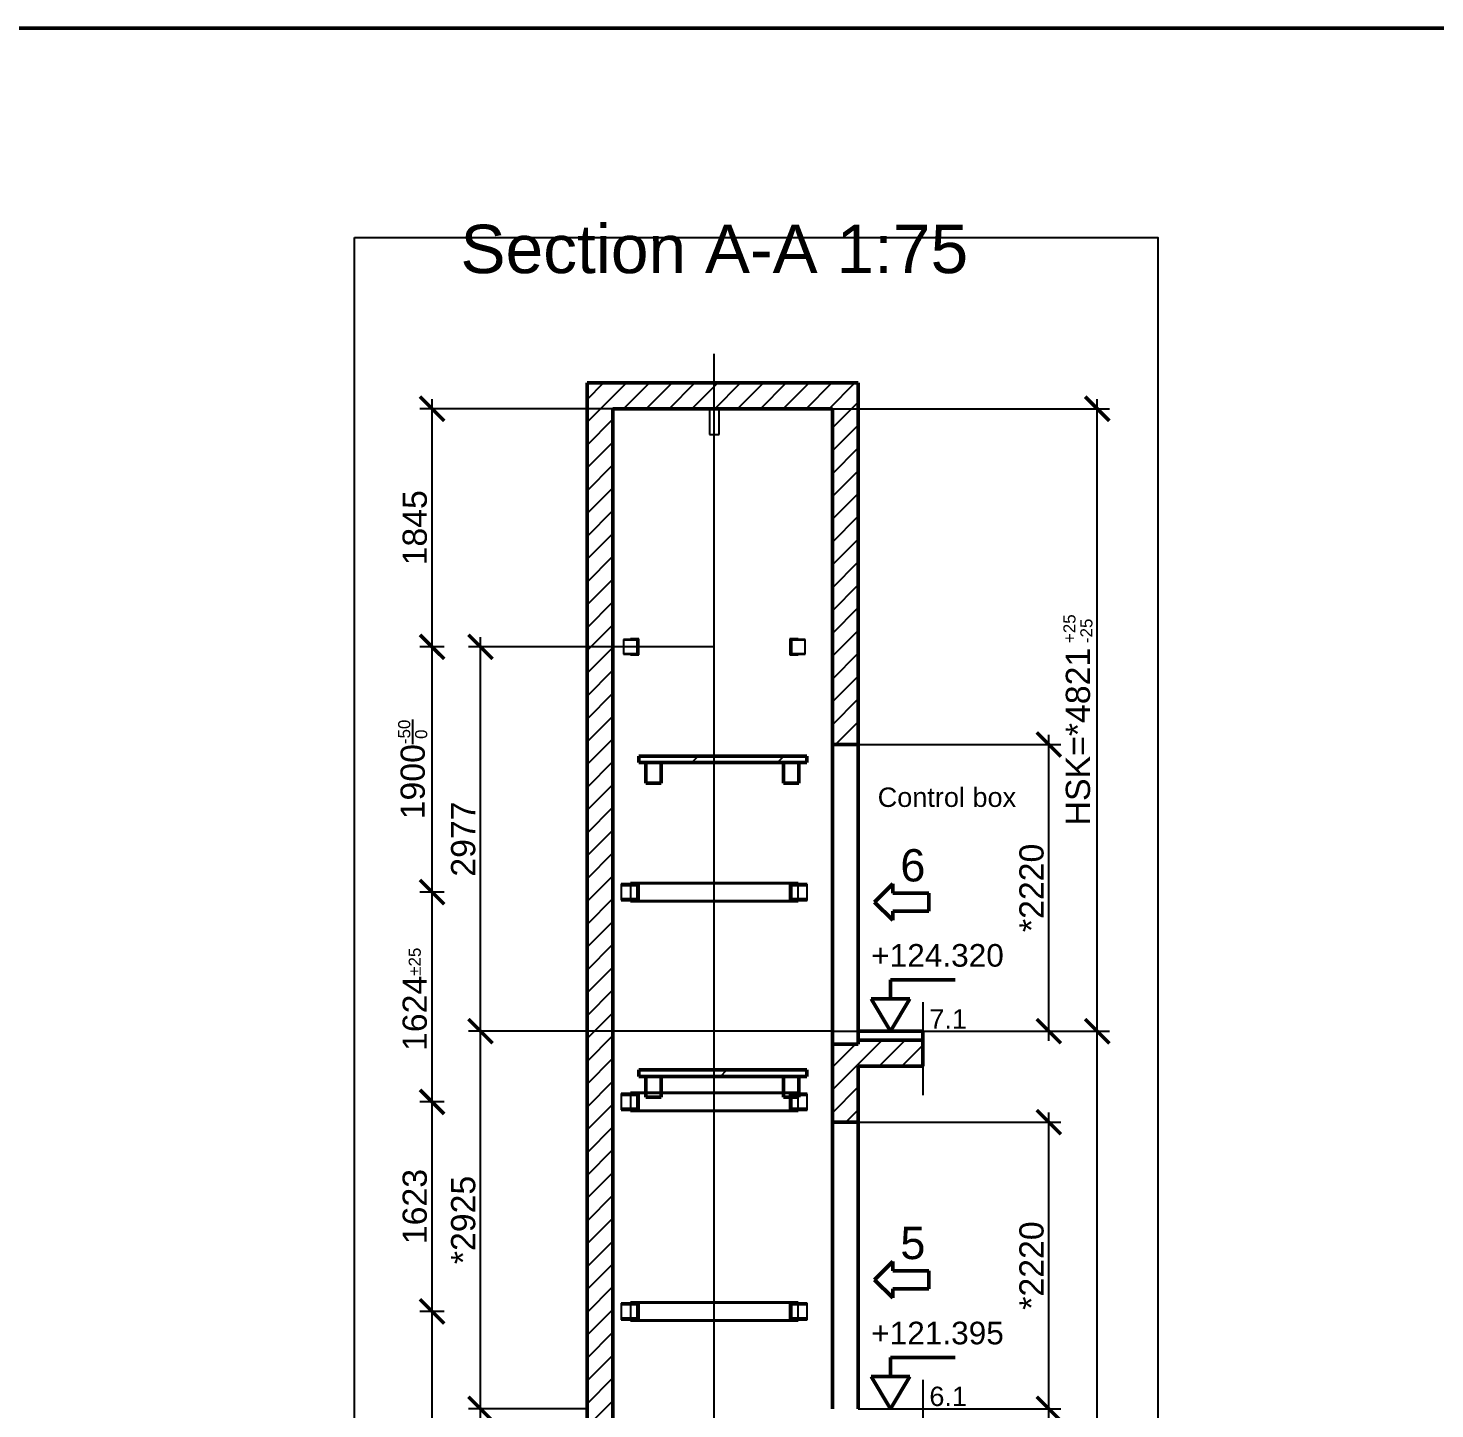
# Model space of a CAD drawing. Header units: millimetres. Extents: x -9546 to 173314, y -46180 to 27253.
# Drawn here: x 1345 to 12236, y -18972 to -8278 of the extents above; entities that cross this region are included whole.
import ezdxf

# ---------------------------------------------------------------- set-up
doc = ezdxf.new("R2010")
doc.units = ezdxf.units.MM
doc.linetypes.add('AM_ISO02W050', pattern=[7.5, 6, -1.5])
doc.linetypes.add('AM_ISO08W050', pattern=[18, 12, -1.5, 3, -1.5])
for name, color, linetype, lineweight in [('AM_0', 7, 'Continuous', 50), ('AM_5', 3, 'Continuous', 25), ('AM_8', 1, 'Continuous', 25), ('LDBeams-AM_3', 6, 'AM_ISO02W050', 25), ('LDCar-AM_0', 7, 'Continuous', 50), ('LDCar-AM_4', 3, 'Continuous', 25), ('LDRailBrackets-AM_3', 6, 'AM_ISO02W050', 25), ('LDScaffoldings-AM_0', 7, 'Continuous', 50), ('LDShaft-AM_0', 7, 'Continuous', 50), ('LDShaft-AM_5', 3, 'Continuous', 25), ('LDShaft-AM_7', 4, 'AM_ISO08W050', 25)]:
    doc.layers.add(name, color=color, linetype=linetype, lineweight=lineweight)
doc.layers.add('AM_VIEWS', color=1, linetype='Continuous', lineweight=25, plot=False)
doc.styles.add('LD', font='ARIALUNI.ttf')
doc.dimstyles.new('LIFT', dxfattribs={"dimtxt": 2.5, "dimasz": 2.5, "dimexe": 1.25, "dimexo": 0, "dimgap": 0.5, "dimtad": 1, "dimdec": 0, "dimzin": 1, "dimdsep": 46, "dimtxsty": 'LD', "dimblk": 'ARCHTICK', "dimcen": 0, "dimdle": 1, "dimclrd": 3, "dimclre": 3, "dimclrt": 4, "dimadec": 0, "dimazin": 0, "dimtp": 0.1, "dimtm": 0.1, "dimtfac": 0.71, "dimtdec": 0, "dimtix": 1, "dimtmove": 0, "dimatfit": 3, "dimfxl": 1, "dimtolj": 1, "dimarcsym": 0})

# ---------------------------------------------------------------- blocks, each defined once
blk = doc.blocks.new('LD_20260611094835_0000006F')
at = {"layer": 'AM_8'}
for p, q in [((-1900, 24086), (-1595, 24391)), ((-1900, 24263), (-1772, 24391)), ((-1618, 24191), (-1418, 24391)), ((-1442, 24191), (-1242, 24391)), ((-1265, 24191), (-1065, 24391)), ((-1088, 24191), (-888, 24391)), ((-911, 24191), (-711, 24391)), ((-735, 24191), (-535, 24391)), ((-558, 24191), (-358, 24391)), ((-381, 24191), (-181, 24391)), ((-204, 24191), (-4, 24391)), ((-27, 24191), (173, 24391)), ((0, 24042), (200, 24242)), ((-1900, 23909), (-1700, 24109)), ((0, 23865), (200, 24065)), ((-1900, 23733), (-1700, 23933)), ((0, 23688), (200, 23888)), ((-1900, 23556), (-1700, 23756)), ((0, 23511), (200, 23711)), ((-1900, 23379), (-1700, 23579)), ((0, 23335), (200, 23535)), ((-1900, 23202), (-1700, 23402)), ((0, 23158), (200, 23358)), ((-1900, 23026), (-1700, 23226)), ((0, 22981), (200, 23181)), ((-1900, 22849), (-1700, 23049)), ((0, 22804), (200, 23004)), ((-1900, 22672), (-1700, 22872)), ((0, 22627), (200, 22827)), ((-1900, 22495), (-1700, 22695)), ((0, 22451), (200, 22651)), ((-1900, 22318), (-1700, 22518)), ((0, 22274), (200, 22474)), ((-1900, 22142), (-1700, 22342)), ((0, 22097), (200, 22297)), ((-1900, 21965), (-1700, 22165)), ((0, 21920), (200, 22120)), ((-1900, 21788), (-1700, 21988)), ((0, 21744), (200, 21944)), ((-1900, 21611), (-1700, 21811)), ((23, 21590), (200, 21767)), ((-1900, 21435), (-1700, 21635)), ((-1900, 21258), (-1700, 21458)), ((-1900, 21081), (-1700, 21281)), ((-1900, 20904), (-1700, 21104)), ((-1900, 20727), (-1700, 20927)), ((-1900, 20551), (-1700, 20751)), ((-1900, 20374), (-1700, 20574)), ((-1900, 20197), (-1700, 20397)), ((-1900, 20020), (-1700, 20220)), ((-1900, 19844), (-1700, 20044)), ((-1900, 19667), (-1700, 19867)), ((-1900, 19490), (-1700, 19690)), ((-1900, 19313), (-1700, 19513)), ((-1900, 19136), (-1700, 19336)), ((0, 18915), (385, 19300)), ((200, 19292), (208, 19300)), ((362, 19100), (562, 19300)), ((0, 19092), (178, 19270)), ((0, 19269), (1, 19270)), ((538, 19100), (700, 19262)), ((-1900, 18960), (-1700, 19160)), ((-1900, 18783), (-1700, 18983)), ((0, 18738), (200, 18938)), ((-1900, 18606), (-1700, 18806)), ((103, 18665), (200, 18762)), ((-1900, 18429), (-1700, 18629)), ((-1900, 18253), (-1700, 18453)), ((-1900, 18076), (-1700, 18276)), ((-1900, 17899), (-1700, 18099)), ((-1900, 17722), (-1700, 17922)), ((-1900, 17545), (-1700, 17745)), ((-1900, 17369), (-1700, 17569)), ((-1900, 17192), (-1700, 17392)), ((-1900, 17015), (-1700, 17215)), ((-1900, 16838), (-1700, 17038)), ((-1900, 16662), (-1700, 16862)), ((-1900, 16485), (-1700, 16685)), ((-1900, 16308), (-1700, 16508))]:
    blk.add_line(p, q, dxfattribs=at)
blk = doc.blocks.new('LD_20260611094835_00000070')
at = {"layer": 'LDShaft-AM_0'}
for p, q in [((-1700, 24391), (-1900, 24391)), ((-1900, 24391), (-1900, 0)), ((0, 24391), (-1700, 24391)), ((80, 24391), (0, 24391)), ((200, 24391), (80, 24391)), ((200, 21590), (200, 24391)), ((-1700, 0), (-1700, 24191)), ((-1700, 24191), (0, 24191)), ((0, 24191), (0, 21590)), ((0, 21590), (0, 19270)), ((0, 21590), (80, 21590)), ((80, 21590), (200, 21590)), ((200, 19270), (200, 21590)), ((700, 19300), (200, 19300)), ((200, 19300), (200, 19270)), ((700, 19100), (700, 19300)), ((80, 19270), (0, 19270)), ((0, 19270), (0, 18665)), ((200, 19270), (80, 19270)), ((200, 18665), (200, 19100)), ((200, 19100), (700, 19100)), ((0, 18665), (0, 16445)), ((0, 18665), (80, 18665)), ((80, 18665), (200, 18665)), ((200, 16445), (200, 18665))]:
    blk.add_line(p, q, dxfattribs=at)
blk = doc.blocks.new('LD_ENTRY_FLOOR_R')
for p, q in [((0, 0), (-150, 250)), ((150, 250), (0, 0))]:
    blk.add_line(p, q)
at = {"layer": 'AM_0'}
for p, q in [((0, 398), (500, 398)), ((0, 250), (0, 398)), ((-150, 250), (150, 250))]:
    blk.add_line(p, q, dxfattribs=at)
blk = doc.blocks.new('LD_20260611094835_00000088')
at = {"layer": 'LDCar-AM_0'}
blk.add_blockref('LD_ENTRY_FLOOR_R', (0, 0), dxfattribs=at)
at = {"layer": 'LDCar-AM_0', "style": 'LD'}
blk.add_text('+121.395', height=175, dxfattribs=at).set_placement((-150, 500))
blk = doc.blocks.new('LD_ENTRY_R')
for p, q in [((0, 0), (141, 141)), ((141, 70), (141, 141)), ((0, 0), (141, -141)), ((141, 70), (422, 70)), ((422, -70), (422, 70)), ((141, -70), (422, -70)), ((141, -70), (141, -141))]:
    blk.add_line(p, q)
blk = doc.blocks.new('LD_20260611094835_00000089')
at = {"layer": 'LDCar-AM_0'}
blk.add_blockref('LD_ENTRY_R', (0, 0), dxfattribs=at)
at = {"layer": 'LDCar-AM_0', "style": 'LD'}
blk.add_text('5', height=250, dxfattribs=at).set_placement((200, 160))
blk = doc.blocks.new('LD_20260611094835_00000092')
at = {"layer": 'LDCar-AM_0'}
blk.add_blockref('LD_ENTRY_FLOOR_R', (0, 0), dxfattribs=at)
at = {"layer": 'LDCar-AM_0', "style": 'LD'}
blk.add_text('+124.320', height=175, dxfattribs=at).set_placement((-150, 500))
blk = doc.blocks.new('LD_20260611094835_00000093')
at = {"layer": 'LDCar-AM_0'}
blk.add_blockref('LD_ENTRY_R', (0, 0), dxfattribs=at)
at = {"layer": 'LDCar-AM_0', "style": 'LD'}
blk.add_text('6', height=250, dxfattribs=at).set_placement((200, 160))
blk = doc.blocks.new('LD_20260611094835_00000094')
at = {"layer": 'LDShaft-AM_0'}
for p, q in [((700, 0), (200, 0)), ((200, 0), (200, -70)), ((700, -70), (700, 0)), ((200, -70), (700, -70))]:
    blk.add_line(p, q, dxfattribs=at)
blk = doc.blocks.new('LD_20260611094835_00000098')
at = {"layer": 'LDScaffoldings-AM_0'}
for p, q in [((60, 80), (-60, 80)), ((-60, 80), (-60, -80)), ((60, -80), (60, 80)), ((-60, -80), (60, -80))]:
    blk.add_line(p, q, dxfattribs=at)
blk = doc.blocks.new('LD_20260611094835_00000099')
at = {"layer": 'LDScaffoldings-AM_0'}
for p, q in [((60, 80), (-60, 80)), ((-60, 80), (-60, -80)), ((60, -80), (60, 80)), ((-60, -80), (60, -80))]:
    blk.add_line(p, q, dxfattribs=at)
blk = doc.blocks.new('LD_20260611094835_0000009E')
at = {"layer": 'LDScaffoldings-AM_0'}
for p, q in [((650, 25), (-650, 25)), ((-650, 25), (-650, -25)), ((650, -25), (650, 25)), ((-650, -25), (650, -25))]:
    blk.add_line(p, q, dxfattribs=at)
blk = doc.blocks.new('LD_20260611094835_000000A2')
at = {"layer": 'LDScaffoldings-AM_0'}
for p, q in [((60, 80), (-60, 80)), ((-60, 80), (-60, -80)), ((60, -80), (60, 80)), ((-60, -80), (60, -80))]:
    blk.add_line(p, q, dxfattribs=at)
blk = doc.blocks.new('LD_20260611094835_000000A3')
at = {"layer": 'LDScaffoldings-AM_0'}
for p, q in [((60, 80), (-60, 80)), ((-60, 80), (-60, -80)), ((60, -80), (60, 80)), ((-60, -80), (60, -80))]:
    blk.add_line(p, q, dxfattribs=at)
blk = doc.blocks.new('LD_20260611094835_000000A5')
at = {"layer": 'LDScaffoldings-AM_0'}
for p, q in [((650, 25), (-650, 25)), ((-650, 25), (-650, -25)), ((650, -25), (650, 25)), ((-650, -25), (650, -25))]:
    blk.add_line(p, q, dxfattribs=at)
blk = doc.blocks.new('LD_20260611094835_000000AA')
at = {"layer": 'LDShaft-AM_7'}
blk.add_line((0, -20061), (0, 4980), dxfattribs=at)
blk = doc.blocks.new('LD_20260611094835_000000B1')
at = {"layer": 'LDRailBrackets-AM_3'}
for p, q in [((-595, 64.5), (-720, 64.5)), ((-720, 64.5), (-720, 56.5)), ((-709, 56.5), (-720, 56.5)), ((-720, 56.5), (-720, 52.5)), ((-720, 52.5), (-720, -52.5)), ((-720, 52.5), (-709, 52.5)), ((-709, 52.5), (-709, 56.5)), ((-641, 56.5), (-709, 56.5)), ((-709, 56.5), (-709, 52.5)), ((-709, 52.5), (-641, 52.5)), ((-650, 72.5), (-650, 64.5)), ((650, 72.5), (-650, 72.5)), ((-650, 64.5), (-650, -64.5)), ((650, 64.5), (-650, 64.5)), ((-650, 56.5), (-589, 56.5)), ((-641, 52.5), (-641, 56.5)), ((-595, 56.5), (-641, 56.5)), ((-641, 56.5), (-641, 52.5)), ((-641, 52.5), (-595, 52.5)), ((-599, 56.5), (-599, -56.5)), ((-595, 56.5), (-599, 56.5)), ((-595, 56.5), (-595, 64.5)), ((-595, 52.5), (-595, 56.5)), ((-595, -56.5), (-595, 56.5)), ((-589, 56.5), (-589, -56.5)), ((-585, -60.5), (-585, 60.5)), ((-585, 60.5), (-585, -60.5)), ((585, 60.5), (585, -60.5)), ((585, -60.5), (585, 60.5)), ((589, -56.5), (589, 56.5)), ((589, 56.5), (650, 56.5)), ((720, 64.5), (595, 64.5)), ((595, 64.5), (595, 56.5)), ((595, 56.5), (595, 52.5)), ((641, 56.5), (595, 56.5)), ((595, 56.5), (595, -56.5)), ((599, 56.5), (595, 56.5)), ((595, 52.5), (641, 52.5)), ((599, -56.5), (599, 56.5)), ((641, 56.5), (641, 52.5)), ((709, 56.5), (641, 56.5)), ((641, 52.5), (641, 56.5)), ((641, 52.5), (709, 52.5)), ((650, 64.5), (650, 72.5)), ((650, -64.5), (650, 64.5)), ((709, 56.5), (709, 52.5)), ((720, 56.5), (709, 56.5)), ((709, 52.5), (709, 56.5)), ((709, 52.5), (720, 52.5)), ((720, 56.5), (720, 64.5)), ((720, 52.5), (720, 56.5)), ((720, -52.5), (720, 52.5)), ((-709, -52.5), (-720, -52.5)), ((-720, -52.5), (-720, -56.5)), ((-720, -56.5), (-720, -64.5)), ((-720, -56.5), (-709, -56.5)), ((-720, -64.5), (-595, -64.5)), ((-709, -56.5), (-709, -52.5)), ((-641, -52.5), (-709, -52.5)), ((-709, -52.5), (-709, -56.5)), ((-709, -56.5), (-641, -56.5)), ((-589, -56.5), (-650, -56.5)), ((-650, -64.5), (650, -64.5)), ((-650, -64.5), (-650, -72.5)), ((-650, -72.5), (650, -72.5)), ((-641, -56.5), (-641, -52.5)), ((-595, -52.5), (-641, -52.5)), ((-641, -52.5), (-641, -56.5)), ((-641, -56.5), (-595, -56.5)), ((-599, -56.5), (-595, -56.5)), ((-595, -56.5), (-595, -52.5)), ((-595, -64.5), (-595, -56.5)), ((650, -56.5), (589, -56.5)), ((595, -52.5), (595, -56.5)), ((641, -52.5), (595, -52.5)), ((595, -56.5), (595, -64.5)), ((595, -56.5), (641, -56.5)), ((595, -56.5), (599, -56.5)), ((595, -64.5), (720, -64.5)), ((641, -52.5), (641, -56.5)), ((709, -52.5), (641, -52.5)), ((641, -56.5), (641, -52.5)), ((641, -56.5), (709, -56.5)), ((650, -72.5), (650, -64.5)), ((709, -52.5), (709, -56.5)), ((720, -52.5), (709, -52.5)), ((709, -56.5), (709, -52.5)), ((709, -56.5), (720, -56.5)), ((720, -56.5), (720, -52.5)), ((720, -64.5), (720, -56.5))]:
    blk.add_line(p, q, dxfattribs=at)
blk = doc.blocks.new('LD_20260611094835_000000B4')
at = {"layer": 'LDRailBrackets-AM_3'}
for p, q in [((-682.5, 57.5), (-702.5, 57.5)), ((-702.5, 57.5), (-702.5, 53.5)), ((-702.5, 53.5), (-682.5, 53.5)), ((-600.5, 53.5), (-702.5, 53.5)), ((-702.5, 53.5), (-702.5, -53.5)), ((-642.5, 57.5), (-682.5, 57.5)), ((-682.5, 57.5), (-682.5, 53.5)), ((-682.5, 53.5), (-682.5, 57.5)), ((-682.5, 53.5), (-642.5, 53.5)), ((-650, 61.5), (-650, 57.5)), ((-585, 61.5), (-650, 61.5)), ((-650, 57.5), (-589, 57.5)), ((-642.5, 53.5), (-642.5, 57.5)), ((-596.5, 57.5), (-642.5, 57.5)), ((-642.5, 57.5), (-642.5, 53.5)), ((-642.5, 53.5), (-600.5, 53.5)), ((-600.5, 53.5), (-600.5, -53.5)), ((-596.5, 53.5), (-596.5, 57.5)), ((-596.5, -53.5), (-596.5, 53.5)), ((-589, 57.5), (-589, -57.5)), ((-585, -61.5), (-585, 61.5)), ((585, 61.5), (585, -61.5)), ((650, 61.5), (585, 61.5)), ((589, -57.5), (589, 57.5)), ((589, 57.5), (650, 57.5)), ((596.5, 57.5), (596.5, 53.5)), ((642.5, 57.5), (596.5, 57.5)), ((596.5, 53.5), (596.5, -53.5)), ((600.5, 53.5), (642.5, 53.5)), ((702.5, 53.5), (600.5, 53.5)), ((600.5, -53.5), (600.5, 53.5)), ((642.5, 57.5), (642.5, 53.5)), ((682.5, 57.5), (642.5, 57.5)), ((642.5, 53.5), (642.5, 57.5)), ((642.5, 53.5), (682.5, 53.5)), ((650, 57.5), (650, 61.5)), ((682.5, 57.5), (682.5, 53.5)), ((702.5, 57.5), (682.5, 57.5)), ((682.5, 53.5), (682.5, 57.5)), ((682.5, 53.5), (702.5, 53.5)), ((702.5, 53.5), (702.5, 57.5)), ((702.5, -53.5), (702.5, 53.5)), ((-682.5, -53.5), (-702.5, -53.5)), ((-702.5, -53.5), (-702.5, -57.5)), ((-702.5, -53.5), (-600.5, -53.5)), ((-702.5, -57.5), (-682.5, -57.5)), ((-682.5, -57.5), (-682.5, -53.5)), ((-642.5, -53.5), (-682.5, -53.5)), ((-682.5, -53.5), (-682.5, -57.5)), ((-682.5, -57.5), (-642.5, -57.5)), ((-650, -57.5), (-650, -61.5)), ((-589, -57.5), (-650, -57.5)), ((-650, -61.5), (-585, -61.5)), ((-642.5, -57.5), (-642.5, -53.5)), ((-600.5, -53.5), (-642.5, -53.5)), ((-642.5, -53.5), (-642.5, -57.5)), ((-642.5, -57.5), (-596.5, -57.5)), ((-596.5, -57.5), (-596.5, -53.5)), ((585, -61.5), (650, -61.5)), ((650, -57.5), (589, -57.5)), ((596.5, -53.5), (596.5, -57.5)), ((596.5, -57.5), (642.5, -57.5)), ((642.5, -53.5), (600.5, -53.5)), ((600.5, -53.5), (702.5, -53.5)), ((642.5, -57.5), (642.5, -53.5)), ((642.5, -53.5), (642.5, -57.5)), ((682.5, -53.5), (642.5, -53.5)), ((642.5, -57.5), (682.5, -57.5)), ((650, -61.5), (650, -57.5)), ((682.5, -57.5), (682.5, -53.5)), ((682.5, -53.5), (682.5, -57.5)), ((702.5, -53.5), (682.5, -53.5)), ((682.5, -57.5), (702.5, -57.5)), ((702.5, -57.5), (702.5, -53.5))]:
    blk.add_line(p, q, dxfattribs=at)
blk = doc.blocks.new('LD_20260611094835_000000B5')
at = {"layer": 'LDRailBrackets-AM_3'}
for p, q in [((-595, 64.5), (-720, 64.5)), ((-720, 64.5), (-720, 56.5)), ((-709, 56.5), (-720, 56.5)), ((-720, 56.5), (-720, 52.5)), ((-720, 52.5), (-720, -52.5)), ((-720, 52.5), (-709, 52.5)), ((-709, 52.5), (-709, 56.5)), ((-641, 56.5), (-709, 56.5)), ((-709, 56.5), (-709, 52.5)), ((-709, 52.5), (-641, 52.5)), ((-650, 72.5), (-650, 64.5)), ((650, 72.5), (-650, 72.5)), ((-650, 64.5), (-650, -64.5)), ((650, 64.5), (-650, 64.5)), ((-650, 56.5), (-589, 56.5)), ((-641, 52.5), (-641, 56.5)), ((-595, 56.5), (-641, 56.5)), ((-641, 56.5), (-641, 52.5)), ((-641, 52.5), (-595, 52.5)), ((-599, 56.5), (-599, -56.5)), ((-595, 56.5), (-599, 56.5)), ((-595, 56.5), (-595, 64.5)), ((-595, 52.5), (-595, 56.5)), ((-595, -56.5), (-595, 56.5)), ((-589, 56.5), (-589, -56.5)), ((-585, -60.5), (-585, 60.5)), ((-585, 60.5), (-585, -60.5)), ((585, 60.5), (585, -60.5)), ((585, -60.5), (585, 60.5)), ((589, -56.5), (589, 56.5)), ((589, 56.5), (650, 56.5)), ((720, 64.5), (595, 64.5)), ((595, 64.5), (595, 56.5)), ((595, 56.5), (595, 52.5)), ((641, 56.5), (595, 56.5)), ((595, 56.5), (595, -56.5)), ((599, 56.5), (595, 56.5)), ((595, 52.5), (641, 52.5)), ((599, -56.5), (599, 56.5)), ((641, 56.5), (641, 52.5)), ((709, 56.5), (641, 56.5)), ((641, 52.5), (641, 56.5)), ((641, 52.5), (709, 52.5)), ((650, 64.5), (650, 72.5)), ((650, -64.5), (650, 64.5)), ((709, 56.5), (709, 52.5)), ((720, 56.5), (709, 56.5)), ((709, 52.5), (709, 56.5)), ((709, 52.5), (720, 52.5)), ((720, 56.5), (720, 64.5)), ((720, 52.5), (720, 56.5)), ((720, -52.5), (720, 52.5)), ((-709, -52.5), (-720, -52.5)), ((-720, -52.5), (-720, -56.5)), ((-720, -56.5), (-720, -64.5)), ((-720, -56.5), (-709, -56.5)), ((-720, -64.5), (-595, -64.5)), ((-709, -56.5), (-709, -52.5)), ((-641, -52.5), (-709, -52.5)), ((-709, -52.5), (-709, -56.5)), ((-709, -56.5), (-641, -56.5)), ((-589, -56.5), (-650, -56.5)), ((-650, -64.5), (650, -64.5)), ((-650, -64.5), (-650, -72.5)), ((-650, -72.5), (650, -72.5)), ((-641, -56.5), (-641, -52.5)), ((-595, -52.5), (-641, -52.5)), ((-641, -52.5), (-641, -56.5)), ((-641, -56.5), (-595, -56.5)), ((-599, -56.5), (-595, -56.5)), ((-595, -56.5), (-595, -52.5)), ((-595, -64.5), (-595, -56.5)), ((650, -56.5), (589, -56.5)), ((595, -52.5), (595, -56.5)), ((641, -52.5), (595, -52.5)), ((595, -56.5), (595, -64.5)), ((595, -56.5), (641, -56.5)), ((595, -56.5), (599, -56.5)), ((595, -64.5), (720, -64.5)), ((641, -52.5), (641, -56.5)), ((709, -52.5), (641, -52.5)), ((641, -56.5), (641, -52.5)), ((641, -56.5), (709, -56.5)), ((650, -72.5), (650, -64.5)), ((709, -52.5), (709, -56.5)), ((720, -52.5), (709, -52.5)), ((709, -56.5), (709, -52.5)), ((709, -56.5), (720, -56.5)), ((720, -56.5), (720, -52.5)), ((720, -64.5), (720, -56.5))]:
    blk.add_line(p, q, dxfattribs=at)
blk = doc.blocks.new('LD_20260611094835_000000B7')
at = {"layer": 'LDRailBrackets-AM_3'}
for p, q in [((-595, 64.5), (-720, 64.5)), ((-720, 64.5), (-720, 56.5)), ((-709, 56.5), (-720, 56.5)), ((-720, 56.5), (-720, 52.5)), ((-720, 52.5), (-720, -52.5)), ((-720, 52.5), (-709, 52.5)), ((-709, 52.5), (-709, 56.5)), ((-641, 56.5), (-709, 56.5)), ((-709, 56.5), (-709, 52.5)), ((-709, 52.5), (-641, 52.5)), ((-650, 72.5), (-650, 64.5)), ((650, 72.5), (-650, 72.5)), ((-650, 64.5), (-650, -64.5)), ((650, 64.5), (-650, 64.5)), ((-650, 56.5), (-589, 56.5)), ((-641, 52.5), (-641, 56.5)), ((-595, 56.5), (-641, 56.5)), ((-641, 56.5), (-641, 52.5)), ((-641, 52.5), (-595, 52.5)), ((-599, 56.5), (-599, -56.5)), ((-595, 56.5), (-599, 56.5)), ((-595, 56.5), (-595, 64.5)), ((-595, 52.5), (-595, 56.5)), ((-595, -56.5), (-595, 56.5)), ((-589, 56.5), (-589, -56.5)), ((-585, -60.5), (-585, 60.5)), ((-585, 60.5), (-585, -60.5)), ((585, 60.5), (585, -60.5)), ((585, -60.5), (585, 60.5)), ((589, -56.5), (589, 56.5)), ((589, 56.5), (650, 56.5)), ((720, 64.5), (595, 64.5)), ((595, 64.5), (595, 56.5)), ((595, 56.5), (595, 52.5)), ((641, 56.5), (595, 56.5)), ((595, 56.5), (595, -56.5)), ((599, 56.5), (595, 56.5)), ((595, 52.5), (641, 52.5)), ((599, -56.5), (599, 56.5)), ((641, 52.5), (641, 56.5)), ((641, 56.5), (641, 52.5)), ((709, 56.5), (641, 56.5)), ((641, 52.5), (709, 52.5)), ((650, 64.5), (650, 72.5)), ((650, -64.5), (650, 64.5)), ((709, 56.5), (709, 52.5)), ((720, 56.5), (709, 56.5)), ((709, 52.5), (709, 56.5)), ((709, 52.5), (720, 52.5)), ((720, 56.5), (720, 64.5)), ((720, 52.5), (720, 56.5)), ((720, -52.5), (720, 52.5)), ((-709, -52.5), (-720, -52.5)), ((-720, -52.5), (-720, -56.5)), ((-720, -56.5), (-720, -64.5)), ((-720, -56.5), (-709, -56.5)), ((-720, -64.5), (-595, -64.5)), ((-709, -56.5), (-709, -52.5)), ((-641, -52.5), (-709, -52.5)), ((-709, -52.5), (-709, -56.5)), ((-709, -56.5), (-641, -56.5)), ((-589, -56.5), (-650, -56.5)), ((-650, -64.5), (650, -64.5)), ((-650, -64.5), (-650, -72.5)), ((-650, -72.5), (650, -72.5)), ((-641, -56.5), (-641, -52.5)), ((-595, -52.5), (-641, -52.5)), ((-641, -52.5), (-641, -56.5)), ((-641, -56.5), (-595, -56.5)), ((-599, -56.5), (-595, -56.5)), ((-595, -56.5), (-595, -52.5)), ((-595, -64.5), (-595, -56.5)), ((650, -56.5), (589, -56.5)), ((595, -52.5), (595, -56.5)), ((641, -52.5), (595, -52.5)), ((595, -56.5), (595, -64.5)), ((595, -56.5), (641, -56.5)), ((595, -56.5), (599, -56.5)), ((595, -64.5), (720, -64.5)), ((641, -52.5), (641, -56.5)), ((709, -52.5), (641, -52.5)), ((641, -56.5), (641, -52.5)), ((641, -56.5), (709, -56.5)), ((650, -72.5), (650, -64.5)), ((709, -52.5), (709, -56.5)), ((720, -52.5), (709, -52.5)), ((709, -56.5), (709, -52.5)), ((709, -56.5), (720, -56.5)), ((720, -56.5), (720, -52.5)), ((720, -64.5), (720, -56.5))]:
    blk.add_line(p, q, dxfattribs=at)
blk = doc.blocks.new('LD_20260611094835_000000B9')
at = {"layer": 'LDBeams-AM_3'}
for p, q in [((-35, 200), (-38, 200)), ((-38, 200), (-38, 0)), ((-27, 200), (-35, 200)), ((-14, 200), (-27, 200)), ((0, 200), (-14, 200)), ((14, 200), (0, 200)), ((27, 200), (14, 200)), ((35, 200), (27, 200)), ((38, 200), (35, 200)), ((38, 0), (38, 200)), ((-38, 0), (-35, 0)), ((-35, 0), (-27, 0)), ((-27, 0), (-14, 0)), ((-14, 0), (0, 0)), ((0, 0), (14, 0)), ((14, 0), (27, 0)), ((27, 0), (35, 0)), ((35, 0), (38, 0))]:
    blk.add_line(p, q, dxfattribs=at)
blk = doc.blocks.new('LD_20260611094835_000000BC')
at = {"layer": 'LDBeams-AM_3'}
for p, q in [((-35, 200), (-38, 200)), ((-38, 200), (-38, 0)), ((-27, 200), (-35, 200)), ((-14, 200), (-27, 200)), ((0, 200), (-14, 200)), ((14, 200), (0, 200)), ((27, 200), (14, 200)), ((35, 200), (27, 200)), ((38, 200), (35, 200)), ((38, 0), (38, 200)), ((-38, 0), (-35, 0)), ((-35, 0), (-27, 0)), ((-27, 0), (-14, 0)), ((-14, 0), (0, 0)), ((0, 0), (14, 0)), ((14, 0), (27, 0)), ((27, 0), (35, 0)), ((35, 0), (38, 0))]:
    blk.add_line(p, q, dxfattribs=at)
blk = doc.blocks.new('LD_20260611094835_000000BE')
at = {"layer": 'LDBeams-AM_3'}
for p, q in [((-35, 200), (-38, 200)), ((-38, 200), (-38, 0)), ((-27, 200), (-35, 200)), ((-14, 200), (-27, 200)), ((0, 200), (-14, 200)), ((14, 200), (0, 200)), ((27, 200), (14, 200)), ((35, 200), (27, 200)), ((38, 200), (35, 200)), ((38, 0), (38, 200)), ((-38, 0), (-35, 0)), ((-35, 0), (-27, 0)), ((-27, 0), (-14, 0)), ((-14, 0), (0, 0)), ((0, 0), (14, 0)), ((14, 0), (27, 0)), ((27, 0), (35, 0)), ((35, 0), (38, 0))]:
    blk.add_line(p, q, dxfattribs=at)
blk = doc.blocks.new('LD_20260611094835_000000C0')
at = {"layer": 'AM_8'}
for p, q in [((-1089, 21450), (-1039, 21500)), ((-426, 21450), (-376, 21500)), ((-1500, 19050), (-1480, 19070)), ((-867, 19020), (-817, 19070)), ((-204, 19020), (-200, 19024))]:
    blk.add_line(p, q, dxfattribs=at)
blk = doc.blocks.new('_ArchTick')
at = {"color": 0, "linetype": 'ByBlock', "const_width": 0.15}
blk.add_lwpolyline([(-0.5, -0.5), (0.5, 0.5)], dxfattribs=at)
blk = doc.blocks.new('*D2659')
at = {"layer": 'Defpoints', "color": 0, "transparency": 16777216}
for p in [(4847, -16047), (5672, -16047), (5672, -18972)]:
    blk.add_point(p, dxfattribs=at)
at = {"layer": 'LDShaft-AM_5', "color": 3, "lineweight": -2, "transparency": 16777216}
for p, q in [((4847, -19047), (4847, -15972)), ((5672, -16047), (4753, -16047)), ((5672, -18972), (4753, -18972))]:
    blk.add_line(p, q, dxfattribs=at)
at = {"layer": 'LDShaft-AM_5', "color": 3, "lineweight": -2, "transparency": 16777216, "xscale": 187.5, "yscale": 187.5, "zscale": 187.5}
for p, rotation in [((4847, -16047), 90), ((4847, -18972), 270)]:
    blk.add_blockref('_ArchTick', p, dxfattribs=dict(at, rotation=rotation))
at = {"layer": 'LDShaft-AM_5', "color": 4, "transparency": 16777216, "insert": (4714, -17509), "char_height": 187.5, "attachment_point": 5, "rotation": 90, "style": 'LD'}
blk.add_mtext('\\A1;*2925', dxfattribs=at)
blk = doc.blocks.new('*D2660')
at = {"layer": 'Defpoints', "color": 0, "transparency": 16777216}
for p in [(4847, -18972), (5672, -18972), (5672, -21897)]:
    blk.add_point(p, dxfattribs=at)
at = {"layer": 'LDShaft-AM_5', "color": 3, "lineweight": -2, "transparency": 16777216}
for p, q in [((4847, -21972), (4847, -18897)), ((5672, -18972), (4753, -18972)), ((5672, -21897), (4753, -21897))]:
    blk.add_line(p, q, dxfattribs=at)
at = {"layer": 'LDShaft-AM_5', "color": 3, "lineweight": -2, "transparency": 16777216, "xscale": 187.5, "yscale": 187.5, "zscale": 187.5}
for p, rotation in [((4847, -18972), 90), ((4847, -21897), 270)]:
    blk.add_blockref('_ArchTick', p, dxfattribs=dict(at, rotation=rotation))
at = {"layer": 'LDShaft-AM_5', "color": 4, "transparency": 16777216, "insert": (4714, -20434), "char_height": 187.5, "attachment_point": 5, "rotation": 90, "style": 'LD'}
blk.add_mtext('\\A1;*2925', dxfattribs=at)
blk = doc.blocks.new('*D2668')
at = {"layer": 'Defpoints', "color": 0, "transparency": 16777216}
for p in [(4472, -18217), (4566, -18217), (4566, -20717)]:
    blk.add_point(p, dxfattribs=at)
at = {"layer": 'LDShaft-AM_5', "color": 3, "lineweight": -2, "transparency": 16777216}
for p, q in [((4472, -20792), (4472, -18142)), ((4566, -18217), (4378, -18217)), ((4566, -20717), (4378, -20717))]:
    blk.add_line(p, q, dxfattribs=at)
at = {"layer": 'LDShaft-AM_5', "color": 3, "lineweight": -2, "transparency": 16777216, "xscale": 187.5, "yscale": 187.5, "zscale": 187.5}
for p, rotation in [((4472, -18217), 90), ((4472, -20717), 270)]:
    blk.add_blockref('_ArchTick', p, dxfattribs=dict(at, rotation=rotation))
at = {"layer": 'LDShaft-AM_5', "color": 4, "transparency": 16777216, "insert": (4339, -19467), "char_height": 187.5, "attachment_point": 5, "rotation": 90, "style": 'LD'}
blk.add_mtext('\\A1;2500', dxfattribs=at)
blk = doc.blocks.new('*D2669')
at = {"layer": 'Defpoints', "color": 0, "transparency": 16777216}
for p in [(4472, -16594), (4566, -16594), (4566, -18217)]:
    blk.add_point(p, dxfattribs=at)
at = {"layer": 'LDShaft-AM_5', "color": 3, "lineweight": -2, "transparency": 16777216}
for p, q in [((4472, -18292), (4472, -16519)), ((4566, -16594), (4378, -16594)), ((4566, -18217), (4378, -18217))]:
    blk.add_line(p, q, dxfattribs=at)
at = {"layer": 'LDShaft-AM_5', "color": 3, "lineweight": -2, "transparency": 16777216, "xscale": 187.5, "yscale": 187.5, "zscale": 187.5}
for p, rotation in [((4472, -16594), 90), ((4472, -18217), 270)]:
    blk.add_blockref('_ArchTick', p, dxfattribs=dict(at, rotation=rotation))
at = {"layer": 'LDShaft-AM_5', "color": 4, "transparency": 16777216, "insert": (4339, -17405), "char_height": 187.5, "attachment_point": 5, "rotation": 90, "style": 'LD'}
blk.add_mtext('\\A1;1623', dxfattribs=at)
blk = doc.blocks.new('*D2670')
at = {"layer": 'Defpoints', "color": 0, "transparency": 16777216}
for p in [(4472, -14970), (4566, -14970), (4566, -16594)]:
    blk.add_point(p, dxfattribs=at)
at = {"layer": 'LDShaft-AM_5', "color": 3, "lineweight": -2, "transparency": 16777216}
for p, q in [((4472, -16669), (4472, -14895)), ((4566, -14970), (4378, -14970)), ((4566, -16594), (4378, -16594))]:
    blk.add_line(p, q, dxfattribs=at)
at = {"layer": 'LDShaft-AM_5', "color": 3, "lineweight": -2, "transparency": 16777216, "xscale": 187.5, "yscale": 187.5, "zscale": 187.5}
for p, rotation in [((4472, -14970), 90), ((4472, -16594), 270)]:
    blk.add_blockref('_ArchTick', p, dxfattribs=dict(at, rotation=rotation))
at = {"layer": 'LDShaft-AM_5', "color": 4, "transparency": 16777216, "insert": (4339, -15782), "char_height": 187.5, "attachment_point": 5, "rotation": 90, "style": 'LD'}
blk.add_mtext('\\A1;1624\\H0.5x;\\S±25 ', dxfattribs=at)
blk = doc.blocks.new('*D2674')
at = {"layer": 'Defpoints', "color": 0, "transparency": 16777216}
for p in [(4472, -13070), (4566, -13070), (4566, -14970)]:
    blk.add_point(p, dxfattribs=at)
at = {"layer": 'LDShaft-AM_5', "color": 3, "lineweight": -2, "transparency": 16777216}
for p, q in [((4472, -15045), (4472, -12995)), ((4566, -13070), (4378, -13070)), ((4566, -14970), (4378, -14970))]:
    blk.add_line(p, q, dxfattribs=at)
at = {"layer": 'LDShaft-AM_5', "color": 3, "lineweight": -2, "transparency": 16777216, "xscale": 187.5, "yscale": 187.5, "zscale": 187.5}
for p, rotation in [((4472, -13070), 90), ((4472, -14970), 270)]:
    blk.add_blockref('_ArchTick', p, dxfattribs=dict(at, rotation=rotation))
at = {"layer": 'LDShaft-AM_5', "color": 4, "transparency": 16777216, "insert": (4322, -14020), "char_height": 187.5, "attachment_point": 5, "rotation": 90, "style": 'LD'}
blk.add_mtext('\\A1;1900\\H0.5x;\\S-50/0 ', dxfattribs=at)
blk = doc.blocks.new('*D2676')
at = {"layer": 'Defpoints', "color": 0, "transparency": 16777216}
for p in [(7772, -13827), (9247, -13827), (7772, -16047)]:
    blk.add_point(p, dxfattribs=at)
at = {"layer": 'LDShaft-AM_5', "color": 3, "lineweight": -2, "transparency": 16777216}
for p, q in [((7772, -13827), (9341, -13827)), ((9247, -16122), (9247, -13752)), ((7772, -16047), (9341, -16047))]:
    blk.add_line(p, q, dxfattribs=at)
at = {"layer": 'LDShaft-AM_5', "color": 3, "lineweight": -2, "transparency": 16777216, "xscale": 187.5, "yscale": 187.5, "zscale": 187.5}
for p, rotation in [((9247, -13827), 90), ((9247, -16047), 270)]:
    blk.add_blockref('_ArchTick', p, dxfattribs=dict(at, rotation=rotation))
at = {"layer": 'LDShaft-AM_5', "color": 4, "transparency": 16777216, "insert": (9114, -14937), "char_height": 187.5, "attachment_point": 5, "rotation": 90, "style": 'LD'}
blk.add_mtext('\\A1;*2220', dxfattribs=at)
blk = doc.blocks.new('*D2681')
at = {"layer": 'Defpoints', "color": 0, "transparency": 16777216}
for p in [(7772, -16752), (9247, -16752), (7772, -18972)]:
    blk.add_point(p, dxfattribs=at)
at = {"layer": 'LDShaft-AM_5', "color": 3, "lineweight": -2, "transparency": 16777216}
for p, q in [((7772, -16752), (9341, -16752)), ((9247, -19047), (9247, -16677)), ((7772, -18972), (9341, -18972))]:
    blk.add_line(p, q, dxfattribs=at)
at = {"layer": 'LDShaft-AM_5', "color": 3, "lineweight": -2, "transparency": 16777216, "xscale": 187.5, "yscale": 187.5, "zscale": 187.5}
for p, rotation in [((9247, -16752), 90), ((9247, -18972), 270)]:
    blk.add_blockref('_ArchTick', p, dxfattribs=dict(at, rotation=rotation))
at = {"layer": 'LDShaft-AM_5', "color": 4, "transparency": 16777216, "insert": (9114, -17862), "char_height": 187.5, "attachment_point": 5, "rotation": 90, "style": 'LD'}
blk.add_mtext('\\A1;*2220', dxfattribs=at)
blk = doc.blocks.new('*D2682')
at = {"layer": 'AM_5', "color": 3, "lineweight": -2, "transparency": 16777216}
for p, q in [((9622, -34197), (9622, -15972)), ((7572, -16047), (9716, -16047)), ((7572, -34122), (9716, -34122))]:
    blk.add_line(p, q, dxfattribs=at)
at = {"layer": 'Defpoints', "color": 0, "transparency": 16777216}
for p in [(7572, -16047), (9622, -16047), (7572, -34122)]:
    blk.add_point(p, dxfattribs=at)
at = {"layer": 'AM_5', "color": 3, "lineweight": -2, "transparency": 16777216, "xscale": 187.5, "yscale": 187.5, "zscale": 187.5}
for p, rotation in [((9622, -16047), 90), ((9622, -34122), 270)]:
    blk.add_blockref('_ArchTick', p, dxfattribs=dict(at, rotation=rotation))
at = {"layer": 'AM_5', "color": 4, "transparency": 16777216, "insert": (9482, -25084), "char_height": 187.5, "attachment_point": 5, "rotation": 90, "style": 'LD'}
blk.add_mtext('\\A1;HQ=* 18075', dxfattribs=at)
blk = doc.blocks.new('*D2684')
at = {"layer": 'AM_5', "color": 3, "lineweight": -2, "transparency": 16777216}
for p, q in [((9622, -16122), (9622, -11151)), ((7572, -11226), (9716, -11226)), ((7572, -16047), (9716, -16047))]:
    blk.add_line(p, q, dxfattribs=at)
at = {"layer": 'Defpoints', "color": 0, "transparency": 16777216}
for p in [(7572, -11226), (9622, -11226), (7572, -16047)]:
    blk.add_point(p, dxfattribs=at)
at = {"layer": 'AM_5', "color": 3, "lineweight": -2, "transparency": 16777216, "xscale": 187.5, "yscale": 187.5, "zscale": 187.5}
for p, rotation in [((9622, -11226), 90), ((9622, -16047), 270)]:
    blk.add_blockref('_ArchTick', p, dxfattribs=dict(at, rotation=rotation))
at = {"layer": 'AM_5', "color": 4, "transparency": 16777216, "insert": (9472, -13636), "char_height": 187.5, "attachment_point": 5, "rotation": 90, "style": 'LD'}
blk.add_mtext('\\A1;HSK=*4821{\\H0.5x; \\S+25^ -25;} ', dxfattribs=at)
blk = doc.blocks.new('*D2685')
at = {"layer": 'Defpoints', "color": 0, "transparency": 16777216}
for p in [(4472, -11226), (6657, -11226), (4566, -13070)]:
    blk.add_point(p, dxfattribs=at)
at = {"layer": 'LDShaft-AM_5', "color": 3, "lineweight": -2, "transparency": 16777216}
for p, q in [((4472, -13145), (4472, -11151)), ((6657, -11226), (4378, -11226)), ((4566, -13070), (4378, -13070))]:
    blk.add_line(p, q, dxfattribs=at)
at = {"layer": 'LDShaft-AM_5', "color": 3, "lineweight": -2, "transparency": 16777216, "xscale": 187.5, "yscale": 187.5, "zscale": 187.5}
for p, rotation in [((4472, -11226), 90), ((4472, -13070), 270)]:
    blk.add_blockref('_ArchTick', p, dxfattribs=dict(at, rotation=rotation))
at = {"layer": 'LDShaft-AM_5', "color": 4, "transparency": 16777216, "insert": (4339, -12148), "char_height": 187.5, "attachment_point": 5, "rotation": 90, "style": 'LD'}
blk.add_mtext('\\A1;1845', dxfattribs=at)
blk = doc.blocks.new('*D2686')
at = {"layer": 'AM_5', "color": 3, "lineweight": -2, "transparency": 16777216}
for p, q in [((4847, -16122), (4847, -12995)), ((6657, -13070), (4753, -13070)), ((7572, -16047), (4753, -16047))]:
    blk.add_line(p, q, dxfattribs=at)
at = {"layer": 'Defpoints', "color": 0, "transparency": 16777216}
for p in [(4847, -13070), (6657, -13070), (7572, -16047)]:
    blk.add_point(p, dxfattribs=at)
at = {"layer": 'AM_5', "color": 3, "lineweight": -2, "transparency": 16777216, "xscale": 187.5, "yscale": 187.5, "zscale": 187.5}
for p, rotation in [((4847, -13070), 90), ((4847, -16047), 270)]:
    blk.add_blockref('_ArchTick', p, dxfattribs=dict(at, rotation=rotation))
at = {"layer": 'AM_5', "color": 4, "transparency": 16777216, "insert": (4714, -14559), "char_height": 187.5, "attachment_point": 5, "rotation": 90, "style": 'LD'}
blk.add_mtext('\\A1;2977', dxfattribs=at)
blk = doc.blocks.new('LD_20260611094835_000000C2')
at = {"layer": 'LDCar-AM_4'}
for p, q in [((700, 19595), (700, 18875)), ((700, 16670), (700, 15950)), ((700, 13745), (700, 13025)), ((700, 10820), (700, 10100)), ((700, 7895), (700, 7175)), ((700, 4970), (700, 4250)), ((700, 1520), (700, 800))]:
    blk.add_line(p, q, dxfattribs=at)

msp = doc.modelspace()

# ---------------------------------------------------------------- linework, layer by layer
at = {"layer": 'AM_0'}
msp.add_lwpolyline([(-9546.1, -8278.2), (173314.3, -8278.2), (173314.3, -46179.6), (-9546.1, -46179.6)], close=True, dxfattribs=at)
at = {"layer": 'AM_VIEWS'}
msp.add_lwpolyline([(3872.2, -9901), (10091, -9901), (10091, -37733.1), (3872.2, -37733.1)], close=True, dxfattribs=at)

# ---------------------------------------------------------------- block references
for name, p in [('LD_20260611094835_000000AA', (6657.2, -15781)), ('LD_20260611094835_0000006F', (7572.2, -35417)), ('LD_20260611094835_00000070', (7572.2, -35417)), ('LD_20260611094835_000000B9', (6657.2, -11426)), ('LD_20260611094835_000000BC', (6657.2, -11426)), ('LD_20260611094835_000000BE', (6657.2, -11426)), ('LD_20260611094835_000000B4', (6657.2, -13070.5)), ('LD_20260611094835_000000A5', (6722.2, -13942)), ('LD_20260611094835_000000C0', (7572.2, -35417)), ('LD_20260611094835_000000A3', (6186.2, -14047)), ('LD_20260611094835_000000A2', (7252.2, -14047)), ('LD_20260611094835_00000093', (7897.2, -15047)), ('LD_20260611094835_000000B5', (6657.2, -14970.5)), ('LD_20260611094835_00000092', (8022.2, -16047)), ('LD_20260611094835_000000C2', (7572.2, -35417)), ('LD_20260611094835_00000094', (7572.2, -16047)), ('LD_20260611094835_0000009E', (6722.2, -16372)), ('LD_20260611094835_00000098', (6186.2, -16477)), ('LD_20260611094835_00000099', (7252.2, -16477)), ('LD_20260611094835_000000B7', (6657.2, -16594)), ('LD_20260611094835_00000089', (7897.2, -17972)), ('LD_20260611094835_000000B1', (6657.2, -18217)), ('LD_20260611094835_00000088', (8022.2, -18972))]:
    msp.add_blockref(name, p)

# ---------------------------------------------------------------- texts
at = {"layer": 'LDShaft-AM_0', "style": 'LD'}
for s, insert, char_height, attachment_point in [('\\fArial Unicode MS|b0|i0;\\l\\C256;Section A-A 1:75\\P{\\H0.6x;\\S', (6657.2, -10651), 375, 8), ('\\fArial Unicode MS|b0|i0;\\l\\C256;Control box', (7922.2, -14312), 150, 7), ('\\fArial Unicode MS|b0|i0;\\l\\C256;7.1', (8322.2, -16027), 150, 7), ('\\fArial Unicode MS|b0|i0;\\l\\C256;6.1', (8322.2, -18952), 150, 7)]:
    msp.add_mtext(s, dxfattribs=dict(at, insert=insert, char_height=char_height, attachment_point=attachment_point))

# ---------------------------------------------------------------- dimensions: what is measured, and where the dimension line sits
at = {"layer": 'AM_5'}
for base, p1, p2, text, picture, middle in [((9622.2, -11226), (7572.2, -16047), (7572.2, -11226), 'HSK=*<>{\\H0.5x; \\S+25^ -25;} ', '*D2684', (9471.7, -13636.5)), ((9622.2, -16047), (7572.2, -34122), (7572.2, -16047), 'HQ=* <>', '*D2682', (9482, -25084.5))]:
    dim = msp.add_linear_dim(base=base, p1=p1, p2=p2, angle=90, text=text, dimstyle='LIFT', override={"dimscale": 75, "dimtxt": 2.5, "dimtix": 1}, dxfattribs=at)
    dim.commit()
    dim.dimension.update_dxf_attribs({"geometry": picture, "text_midpoint": middle})
dim = msp.add_linear_dim(base=(4847.2422409, -13070.4615367), p1=(7572.2422409, -16046.9615367), p2=(6657.2422409, -13070.4615367), angle=90, dimstyle='LIFT', override={"dimscale": 75, "dimtxt": 2.5, "dimtix": 1}, dxfattribs=at)
dim.commit()
dim.dimension.update_dxf_attribs({"geometry": '*D2686', "text_midpoint": (4713.9458562, -14558.7115367)})
at = {"layer": 'LDShaft-AM_5'}
for base, p1, p2, picture, middle in [((4472.2422409, -11225.9615367), (4565.9922409, -13070.4615367), (6657.2422409, -11225.9615367), '*D2685', (4338.9458562, -12148.2115367)), ((4472.2, -16594), (4566, -18217), (4566, -16594), '*D2669', (4338.9, -17405.5)), ((4472.2, -18217), (4566, -20717), (4566, -18217), '*D2668', (4338.9, -19467))]:
    dim = msp.add_linear_dim(base=base, p1=p1, p2=p2, angle=90, dimstyle='LIFT', override={"dimscale": 75, "dimtxt": 2.5, "dimtix": 1}, dxfattribs=at)
    dim.commit()
    dim.dimension.update_dxf_attribs({"geometry": picture, "text_midpoint": middle})
for base, p1, p2, text, picture, middle in [((4472.2, -13070.5), (4566, -14970.5), (4566, -13070.5), '<>\\H0.5x;\\S-50/0 ', '*D2674', (4321.7, -14020.5)), ((9247.2, -13827), (7772.2, -16047), (7772.2, -13827), '*<>', '*D2676', (9113.9, -14937)), ((4472.2422409, -14970.4615367), (4565.9922409, -16593.9615367), (4565.9922409, -14970.4615367), '<>\\H0.5x;\\S±25 ', '*D2670', (4338.9458562, -15782.2115367)), ((4847.2, -16047), (5672.2, -18972), (5672.2, -16047), '*<>', '*D2659', (4713.9, -17509.5)), ((9247.2, -16752), (7772.2, -18972), (7772.2, -16752), '*<>', '*D2681', (9113.9, -17862)), ((4847.2, -18972), (5672.2, -21897), (5672.2, -18972), '*<>', '*D2660', (4713.9, -20434.5))]:
    dim = msp.add_linear_dim(base=base, p1=p1, p2=p2, angle=90, text=text, dimstyle='LIFT', override={"dimscale": 75, "dimtxt": 2.5, "dimtix": 1}, dxfattribs=at)
    dim.commit()
    dim.dimension.update_dxf_attribs({"geometry": picture, "text_midpoint": middle})

doc.saveas('drawing.dxf')
